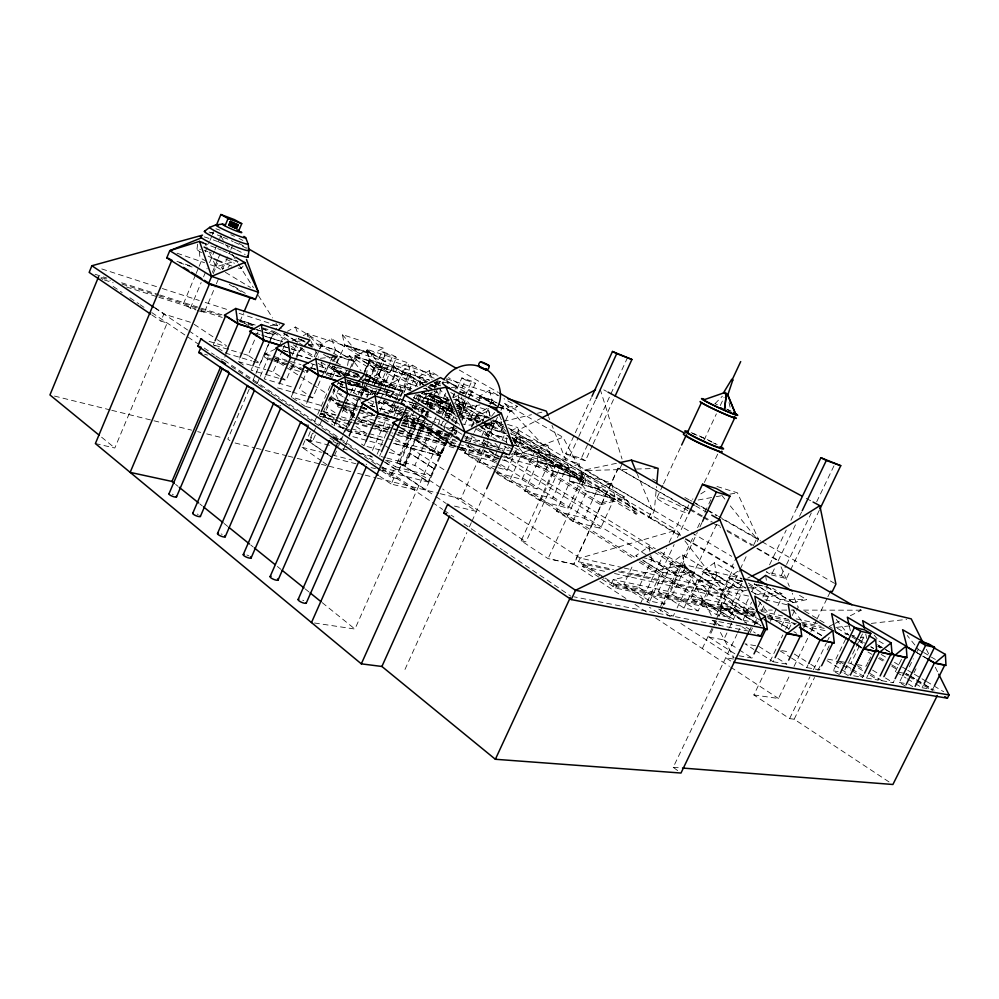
<?xml version="1.0" encoding="UTF-8"?>
<svg xmlns="http://www.w3.org/2000/svg" width="999" height="999" viewBox="0 0 999 999"><rect width="100%" height="100%" fill="white"/><g stroke="black" fill="none" stroke-linecap="round" stroke-linejoin="round"><path stroke-width="0.75" stroke-dasharray="5 3.75" d="M307.367 336.626L307.417 333.579L437.999 375.974M506.555 442.744L506.855 432.979M537.4 461.401L538.199 451.735L579.12 463.761L582.779 479.795L554.645 471.828L537.4 461.401L565.584 469.493L579.12 463.761M500.974 410.277L504.483 403.334L562.375 466.158L650.674 518.406L654.345 510.551L656.505 486.451M196.99 249.088L197.69 243.868M569.53 480.831L570.854 471.266L611.638 482.967L615.521 499.413L587.487 491.695L569.53 480.831L597.627 488.686L615.521 499.413M366.72 396.64L369.205 390.896L364.335 388.586L360.676 395.592M440.509 389.135C437.312 402.722 445.641 417.245 458.204 422.739M513.399 451.71L600.674 504.757L600.948 503.071L624.05 496.978L637.374 512.887L636.238 514.31L511.001 439.098M368.594 361.9L366.508 374.375L386.101 386.463L401.623 391.233L397.939 379.695L368.594 361.9L382.018 379.208L401.623 391.233M363.761 388.549L369.193 391.009M347.527 365.522L349.338 355.744L378.633 373.638L382.48 385.352L366.571 380.457L363.961 378.846L406.905 391.958M363.224 379.92L362.262 384.465L374.101 388.062M422.727 383.291L408.029 374.488L404.133 386.076L410.676 390.06M689.248 508.341L687.462 507.829L689.722 502.047M358.154 376.96L331.556 368.768L332.767 366.009L357.867 373.788M95.38 443.568L114.823 448.014L167.183 323.002L160.901 321.091L163.848 314.036L191.621 322.627M195.542 274.9L183.479 303.671L190.397 308.179L195.941 309.94M196.141 273.464L198.564 267.72M199.163 266.271L202.173 259.091M205.195 251.898L209.415 241.833M210.015 240.397L211.825 236.076M212.437 234.64L213.636 231.768M190.397 308.179L201.161 282.567M203.559 276.873L207.143 268.344M209.54 262.65L214.323 251.261M214.922 249.837L219.106 239.885M219.705 238.461L220.904 235.614M212.312 272.415L217.707 259.59M218.306 258.154L220.105 253.883M217.407 263.311L216.346 265.809A20.929 2.048 23.2 0 1 211.326 263.586M213.212 273.701L216.159 266.733L209.503 252.834M197.327 310.377L204.258 312.575L215.747 285.339M216.346 283.903L218.769 278.159M222.39 269.568L230.245 250.924M230.856 249.488L233.878 242.32M214.498 342.12L213.324 344.892L225.662 353.147L251.76 360.914M225.662 353.147L226.848 350.337M380.731 465.984L223.639 359.852L225.999 354.308M226.586 352.922L228.946 347.377M239.91 321.566L243.556 312.974M243.381 364.997L238.249 361.563L239.448 358.741M253.009 358.604L248.039 355.319L259.603 328.234M252.297 367.295L251.086 370.154L264.198 373.988M249.238 389.123L227.822 439.135L229.932 440.684M252.897 380.557L255.344 374.837M255.956 373.414L268.756 343.531M269.355 342.133L273.526 332.38L263.324 329.121M253.209 361.351L260.464 363.511L269.855 341.583M270.442 340.209L272.789 334.727L264.123 331.98M275.237 349.113L265.447 353.846L264.173 356.83L273.064 359.515M288.224 340.047L275.025 331.768L276.561 328.196M257.218 383.479L259.678 377.734M260.289 376.311L267.67 359.103L263.299 356.268M265.359 376.173L264.186 378.921L291.933 386.95M280.369 343.681L284.59 333.841L289.036 335.264M279.595 376.123L273.139 371.865L282.043 351.111M282.642 349.737L285.614 342.819M292.232 355.294L298.976 338.311M280.232 378.671L286.051 380.382L295.679 358.042M296.278 356.643L298.689 351.061L291.433 348.801M299.4 371.378L291.933 369.131L302.36 344.93M293.032 392.807L291.221 397.003L305.881 401.161M308.379 367.932L299.238 389.061L312.687 397.927L325.649 368.057M309.315 367.982L306.88 373.614L301.835 370.379M314.198 356.693L317.245 349.65M311.089 368.906L314.061 362.038M316.433 356.543L321.191 345.554L335.389 350.1L334.203 352.822M336.026 414.985L305.157 406.343L306.393 403.509M331.68 377.247L325.349 373.239L330.07 362.35M330.657 360.989L333.616 354.183M329.995 377.41L335.439 364.897M336.039 363.511L339.061 356.556L353.284 361.064M342.058 376.223L333.604 370.916L336.576 364.086M337.163 362.724L344.88 344.98L373.014 354.121M321.653 461.051L302.048 447.29L305.607 439.11L332.33 446.066M332.505 377.422L335.502 370.529L357.717 377.36M315.372 435.027L312.188 442.132L307.018 440.084L310.389 431.243M314.66 421.416L317.095 415.809M317.707 414.398L331.131 383.529M320.654 413.012L319.405 415.871L332.754 424.8M312.5 433.204L308.928 441.421L332.155 457.192M368.843 436.613L346.378 430.494L320.854 413.998L321.216 413.149L334.653 416.895M309.678 441.608L313.249 433.404M313.848 432.03L315.634 427.922M334.777 387.787L326.423 406.98L339.161 415.372M319.655 425.212L322.09 419.592M322.702 418.194L336.75 385.939M337.362 384.54L338.574 381.73M343.256 397.028L336.963 392.982L339.335 387.55M339.922 386.188L342.295 380.744M344.667 375.312L347.627 368.506M346.678 376.223L357.08 352.347L385.751 361.75L383.316 348.151L342.42 334.615L344.38 344.667L357.592 352.659L342.42 334.615M348.139 375.312L351.248 368.181M351.86 366.745L356.218 356.768L369.817 361.114L364.872 372.427M338.424 404.308L337.512 406.406L339.46 407.667M337.5 420.916L323.401 411.85L325.199 407.729M328.209 400.849L329.408 398.102L362.162 407.58M335.776 421.466L333.966 425.611L366.408 434.465M342.245 412.063L350.1 394.068M350.711 392.694L353.733 385.776L347.889 384.003M353.559 393.032L357.929 383.054M359.178 383.454L357.967 386.226L370.467 394.106L374.775 384.303M364.635 370.966L369.493 359.865L397.689 368.906M364.335 372.315L372.39 353.921L383.316 348.151M358.404 394.468L364.011 381.68M364.623 380.257L367.12 374.563L386.713 386.65M364.697 407.704L355.844 405.132L358.254 399.625M366.096 381.718L340.572 439.76M336.451 451.111L333.404 458.066L355.981 463.773M338.486 446.278L340.334 442.058M340.959 440.646L344.031 433.616M344.655 432.205L360.065 397.003M361.75 395.454L364.822 388.436L353.359 381.743M381.268 386.8L377.709 394.88L364.036 390.771L374.15 367.669L387.774 371.99L381.855 385.452M368.406 382.58L381.955 351.66L392.957 355.282L396.553 357.405L383.653 386.775M350.674 431.381L348.838 435.564L382.804 444.717M340.996 405.419L353.871 413.561L346.378 430.494L365.821 435.776M353.871 413.561L354.458 413.948L348.326 427.909L338.773 421.74M343.269 450.137L345.13 445.916M345.741 444.505L351.298 431.83M372.59 383.391L385.552 353.796L381.955 351.66M366.995 397.702L368.219 394.905L367.607 394.518L346.054 388.087M374.6 384.078L384.615 361.238L372.39 353.921L344.38 344.667M375.387 382.904L382.13 367.507L410.352 376.486M375.062 424.138L361.601 420.354L362.999 417.157L375.087 414.835M373.164 425.224L361.201 421.878L362.137 419.755L358.291 417.257M374.625 394.505L377.709 387.462M378.334 386.064L381.418 379.021L401.036 391.046M379.483 385.976L392.957 355.282M372.39 405.319L373.589 402.585M377.185 394.405L381.381 384.852L366.695 380.344M378.446 404.021L380.244 399.937M380.831 398.576L386.213 386.338L400.549 390.746L396.778 399.3M388.062 389.148L385.664 394.593L390.684 397.714M388.661 387.774L397.053 368.706L409.727 376.286L398.813 401.024M380.307 450.062L364.048 445.741L365.909 441.508M398.064 405.994L396.178 410.264L383.216 402.11L385.077 397.877M385.689 396.466L388.798 389.41M389.423 387.999L395.005 375.287M379.907 411.288L383.017 404.233M361.114 396.853L364.822 388.436M394.88 389.66L402.809 371.678L415.621 375.774L425.936 381.78M372.44 450.399L387.999 415.084M388.623 413.673L394.23 400.949M396.141 400.724L389.86 414.985L379.757 408.566M403.159 415.397L394.305 409.827L404.707 386.263L411.089 390.147M403.721 393.181L408.116 383.216L416.845 385.951M377.135 454.17L390.846 423.101M393.968 416.046L398.326 406.156M396.865 416.608L398.126 413.761L376.111 407.33M379.595 456.143L380.844 453.296M408.953 390.859L415.621 375.774L412.45 365.184L401.823 371.228L415.696 375.674M415.609 386.7L419.842 377.123L429.595 380.244M423.776 408.703L410.889 404.845L413.374 399.238M413.986 397.839L415.222 395.042M419.568 385.252L420.804 382.455L423.651 383.354M412.187 407.567L415.259 400.649M415.871 399.263L417.707 395.104M449.2 434.64L422.864 427.048L409.403 418.581L411.813 413.124M414.235 407.667L417.257 400.849M417.857 399.488L421.478 391.296M414.348 411.076L412.525 415.184L431.518 427.048L433.366 422.889M414.96 409.702L422.839 391.895L443.057 403.958L437.437 392.095L434.765 390.484M431.518 427.048L413.274 421.765L415.759 416.158M418.256 410.539L419.493 407.729M421.99 402.122L423.851 397.902L441.995 403.484L437.687 413.186M389.185 452.41L399.525 455.169L413.561 423.501L403.284 420.529M426.973 393.344L422.764 402.834L440.621 413.761L447.952 397.315M429.37 387.912L430.581 385.202M397.202 478.658L390.671 477.023L394.355 468.718L423.151 476.086L441.333 488.136M430.794 475.861L414.86 465.372L429.095 433.379L445.229 443.556L430.794 475.861L395.492 466.783L410.164 433.691L400.249 427.347M425.337 417.557L403.896 465.846L399.762 464.46L398.676 463.524L423.251 408.116M425.624 404.545L431.168 392.058M398.676 463.524L399.637 463.573L421.029 415.334M421.665 413.911L424.812 406.818M382.03 466.858L416.795 490.347L391.196 484.053L393.956 477.847L382.38 470.005M432.317 391.92L426.91 404.096L444.78 415.01L457.105 418.718M434.715 386.513L436.513 382.455L440.596 383.766M450.936 432.904L425.412 490.034L398.214 471.778L401.623 464.098L386.039 460.039M426.823 407.43L430.269 399.662L413.986 394.655M455.332 414.273L430.544 399.238L431.693 396.64L433.903 395.442L453.883 409.365M425.199 415.634L428.296 408.653M428.921 407.255L435.751 391.883L436.925 392.42L433.953 391.483M403.896 465.846L403.321 465.209L424.725 416.983M425.362 415.559L428.509 408.466M429.258 407.217L437.849 387.849M425.974 416.133L429.12 409.028M434.066 468.981L428.234 482.042L404.308 466.146L410.027 453.284L434.74 469.155L410.027 453.284M427.135 415.397L429.558 409.952M430.157 408.591L435.601 396.341L450.624 405.394M410.689 453.459L404.982 466.321L404.308 466.146M394.38 433.529L416.77 439.772L416.396 440.634L440.559 456.131L416.421 440.571L397.003 435.164M422.864 427.048L430.194 410.539M430.806 409.165L435.089 399.525L451.098 404.47M403.971 419.468L423.326 425.075L416.421 440.571L440.584 456.068L449.375 436.426M445.791 393.094L439.235 407.842L455.831 417.932M433.978 421.503L437.062 414.573M437.824 425.262L441.521 416.608M442.207 415.397L449.113 399.9M444.78 415.01L450.262 402.709M452.697 397.24L454.533 393.131M454.046 412.899L447.627 409.865L450.724 402.922M453.196 397.365L454.433 394.58M456.918 389.036L461.863 377.922L471.778 381.181L475.387 383.266L469.83 395.704M459.353 446.953L450.574 444.48L436.588 435.676L440.297 427.347M440.921 425.961L448.963 407.917M443.918 427.535L445.766 423.414M448.214 417.907L452.51 408.279M451.198 412.025L454.295 405.07M454.92 403.671L465.484 380.007L461.863 377.922M314.485 623.001L354.92 629.045L442.507 432.704M443.131 431.306L448.751 418.706L459.378 425.224M459.565 424.35L449.1 417.957L452.759 409.74L413.511 397.764M451.735 431.143L454.682 424.525L451.56 431.506M451.885 420.841L455.057 413.723M457.604 408.042L459.503 403.771L477.522 414.535M437.712 455.344L438.886 452.722M458.229 411.526L471.778 381.181M423.326 425.075L447.614 440.397L446.99 440.222L441.108 453.334L440.484 452.947L446.366 439.835L423.226 425.237L403.871 419.642M459.528 413.286L466.795 397.015M455.269 423.214L457.03 419.255M451.935 432.217L455.107 425.112M455.744 423.688L457.018 420.841M459.552 415.159L462.737 408.054L454.07 402.859M461.176 415.06L469.205 397.09M450.574 444.48L454.333 436.076M454.957 434.677L458.079 427.672M461.838 419.268L463.099 416.471L480.556 421.753M457.117 431.381L455.894 434.115L438.524 423.351L432.654 421.628M461.988 420.479L466.258 410.939L458.966 408.691M464.66 424.637L472.227 407.729L490.771 418.606M478.796 422.14L471.141 417.532L478.034 402.147M478.658 400.749L480.531 396.553L492.095 400.249L490.234 404.408M462.999 434.952L466.72 437.25L467.932 434.54M471.565 426.423L477.035 414.248L488.336 417.719M465.621 440.884L468.056 435.439M471.715 427.26L476.61 416.371L483.029 420.217M496.915 467.407L479.358 462.574L464.822 453.446L469.268 443.544M469.892 442.132L473.701 433.653M474.338 432.242L477.51 425.174L505.781 433.666M482.754 421.054L489.61 405.794M466.72 437.25L479.508 440.946L481.306 436.925M481.918 435.589L487.337 423.514M483.903 425.212L488.998 428.284L492.182 421.216M460.814 447.365L478.384 452.31L481.468 445.442M482.092 444.068L485.177 437.2M485.801 435.826L490.734 424.837L488.174 423.301M482.842 446.416L486.925 438.012M481.58 422.602L493.306 426.148L494.468 423.588L501.873 421.815M440.172 493.681L460.839 498.788L482.979 449.625M483.603 448.214L486.763 441.196M487.4 439.785L493.094 427.147L484.515 424.55M479.358 462.574L488.523 442.207M490.971 436.788L492.195 434.066L506.743 438.386M503.146 426.161L500.624 431.78L488.998 428.284M505.681 420.554L510.102 410.739L499.987 407.53M464.822 453.446L492.632 461.176L501.386 441.783M502.01 440.397L505.144 433.466M503.471 451.348L507.18 443.131M404.982 669.43L466.845 532.554M469.393 526.91L471.303 522.677M471.94 521.266L485.989 490.197M627.135 469.343L586.85 470.591L583.379 478.159L515.134 437.362L518.419 430.094L540.459 418.581M555.344 465.959L584.927 483.129L586.188 480.407L562.986 437.262L508.054 458.266L506.743 461.151L502.26 459.89M514.785 443.394L517.232 437.987L680.369 535.452M498.376 467.807L507.155 470.229L519.83 442.27L511.813 437.475M496.703 473.489L509.29 481.406L522.465 452.372L550.686 460.564M497.102 472.689L521.965 479.445L534.79 451.236L550.049 460.377L537.062 488.836L509.29 481.406M524.712 491.108L552.459 498.426L565.609 469.705L581.48 479.22L568.156 508.191L540.447 500.998L524.712 491.108L538.061 461.8L566.246 469.88M687.462 507.829L618.056 468.169L573.651 564.223L548.076 558.603L521.166 540.771L556.58 463.274L560.476 465.609L559.24 468.306L511.301 454.57M540.447 500.998L553.97 471.428L582.117 479.395M592.507 445.279L585.414 460.739L569.83 456.106L565.721 453.683L574.687 434.09M575.337 432.692L591.346 397.677M521.166 540.771L525.986 541.87L560.077 467.32L512.799 438.961M584.927 483.129L561.138 468.843L562.375 466.158M569.83 456.106L578.184 437.862M578.821 436.451L595.529 399.962M556.505 511.101L584.178 518.169L597.677 488.923L614.198 498.826L600.524 528.346L572.902 521.416L556.505 511.101L570.204 481.243L598.301 489.098M565.721 453.683L581.306 458.341L588.399 442.907M589.035 441.508L627.659 357.33M593.156 443.868L613.823 398.863M579.02 480.182L580.282 477.46L584.29 479.87L548.076 558.603M572.902 521.416L586.788 491.271L614.835 499.001M552.884 559.665L573.851 564.36L618.269 468.294M619.88 468.718L622.365 463.336M600.049 575.811L578.446 561.725L580.132 558.079L676.585 530.119L683.216 538.711M598.988 577.21L582.567 566.483L583.703 564.048L612.574 570.454M720.254 405.569L724.113 397.365M358.142 383.666L357.492 385.065L347.128 381.93M612.874 586.276L614.023 583.803M657.03 497.752L662.861 485.264M663.511 483.878L680.993 446.416M615.684 588.111L616.833 585.639L754.282 614.635L753.221 616.858L615.684 588.111L600.249 578.034M648.601 517.844L652.272 509.977L637.399 474.375M651.023 559.49L677.859 576.173L664.697 604.095L649.812 601.061L623.925 584.29L632.392 566.183M704.058 440.147L716.383 413.861M623.925 584.29L638.873 587.474L651.785 559.939L645.816 558.541M640.184 604.17L666.558 548.026M669.193 542.42L685.676 507.33M647.115 602.06L674.15 544.567M677.447 537.549L687.999 515.109M704.37 482.43L719.367 450.524M649.812 601.061L663.099 572.802L642.582 559.977M658.291 591.62L671.053 564.497L685.127 567.832L672.477 594.642L658.291 591.62L684.015 608.054L698.126 610.938L711.038 583.766L684.377 567.382M660.551 606.293L694.293 534.74M697.602 527.722L700.237 522.102M704.869 512.287L708.179 505.269M708.84 503.871L710.826 499.662M662.387 606.543L659.09 613.523L649.425 607.23M663.049 605.144L697.302 532.529M699.937 526.948L702.559 521.366M674.475 613.498L673.151 616.283L662.3 609.253M677.11 607.904L717.419 522.702M684.015 608.054L697.04 580.556L669.742 563.923L682.529 554.895L724.475 580.407L711.613 583.891L696.44 580.419L724.475 580.407M690.908 598.576L703.433 572.152L716.807 575.324L704.395 601.448L690.908 598.576L716.47 614.685L729.882 617.432L742.532 590.958L716.058 574.887M685.264 539.073L731.817 566.908L735.726 558.703M685.714 538.648L733.853 567.407L721.415 593.543L621.028 571.203M614.51 573.501L720.953 596.89L721.99 594.717L754.282 614.635M717.594 604.258L729.907 578.421L742.732 581.455L730.519 607.017L717.594 604.258L742.994 620.117L755.831 622.739L757.804 618.656M716.47 614.685L729.233 587.912L702.672 571.715M702.309 648.563L715.596 620.691M716.271 619.293L739.522 570.516M740.184 569.13L747.502 553.796M734.914 653.846L709.04 637.137L718.256 617.819M718.905 616.445L722.864 608.166L746.39 622.864M753.82 544.705L756.693 538.698L729.482 504.882M757.292 541.583L758.441 539.173L737.412 492.794L716.87 486.463M709.04 637.137L723.651 639.835L728.858 628.933M729.52 627.572L737.337 611.213M759.577 619.855L743.169 609.715L749.225 597.065M751.922 591.445L755.281 584.415L767.582 587.325L762.237 598.451M742.994 620.117L751.585 602.197M769.567 564.847L786.238 530.069M790.908 520.329L796.24 509.19M677.659 770.591L673.226 767.319L736.937 634.39M737.599 633.004L740.921 626.061L749.1 631.193L573.963 596.815M819.28 510.289L786.413 578.583L781.23 575.549L766.233 571.803L771.44 574.875L775.461 566.508M778.134 560.926L796.203 523.251M799.55 516.283L801.56 512.1M758.241 606.793L761.575 599.837M748.925 631.73L751.61 626.123M750.324 632.529L753.696 625.499M754.37 624.1L757.754 617.07M761.725 610.476L765.659 602.297M766.308 600.936L768.281 596.84M781.23 575.549L785.901 565.809M786.575 564.423L811.3 512.986M816.645 501.873L835.351 462.949M738.948 655.781L751.997 658.054L753.333 655.282M770.354 621.266L780.743 599.687L754.545 583.99M781.355 626.498L785.214 618.493M889.01 781.917L794.18 719.218L789.597 718.631L753.845 694.942L765.983 669.854M770.017 661.488L782.816 635.002M785.514 629.42L789.56 621.053M792.244 615.484L794.942 609.902M796.752 610.302L798.226 607.255L792.294 593.306M755.169 650.312L773.114 661.738L774.425 659.015M788.686 629.57L791.995 622.739L794.555 624.3M803.583 628.159L804.894 625.461L821.99 635.814M773.114 661.738L786.787 664.123L788.086 661.438M753.845 694.942L778.471 698.488L789.972 674.8M794.03 666.445L810.264 633.016M810.938 631.618L816.345 620.479M817.02 619.08L827.172 598.189M827.846 596.803L830.544 591.233M791.483 658.029L806.705 667.594L808.054 664.822M789.597 718.631L810.014 676.735M813.411 669.742L826.348 643.219M827.022 641.82L829.744 636.226M827.172 649.974L829.195 645.829M794.18 719.218L814.535 677.484M817.931 670.529L820.641 664.972M806.705 667.594L819.605 669.842L820.941 667.107M835.851 659.128L846.54 637.262M839.497 674.712L833.253 670.829L835.988 665.259M862.462 633.94L843.493 672.627L849.699 676.473M847.939 662.861L850.873 663.398L863.423 637.812L866.033 639.36M868.081 662.237L866.121 666.221L857.567 664.647M868.73 660.913L870.691 656.93M853.621 675.774L862.574 677.334L863.935 674.562M852.172 669.23L866.495 678.021L867.856 675.262M866.495 678.021L878.096 680.044L879.432 677.31M870.254 673.601L881.905 680.706L883.241 677.996M901.448 659.377L895.379 671.653L904.445 673.326M881.905 680.706L893.181 682.679L894.505 679.982M905.431 686.126L899.362 682.442L902.035 677.022M909.29 666.857L913.311 658.766M916.645 652.01L918.418 649.412L907.267 635.514M913.935 672.926L916.008 668.756M915.421 683.703L922.102 687.724L923.476 684.964M922.102 687.724L932.554 689.547L933.915 686.812M487.637 436.625L497.465 417.207M319.48 349.026L323.064 343.968L295.442 327.01L287.5 331.243M453.346 434.041L446.166 444.056L428.683 433.029L401.248 425.212M454.245 432.792L456.043 430.282L442.594 426.361M402.672 420.579L414.223 423.913L421.553 414.31M422.477 413.111L424.313 410.714L413.873 407.592M241.496 268.157L243.107 266.096M359.415 355.644L339.185 356.818L354.595 361.688L359.415 355.644L331.656 338.823L320.155 345.092L339.785 357.005M375 402.073L383.641 404.62L385.502 402.322M491.508 416.321L494.817 412.3M227.997 267.52L229.82 265.334A24.213 2.298 23.2 0 0 233.479 266.608M348.589 384.415L354.333 386.151L357.18 382.829M389.061 372.602L394.168 366.82L366.333 350.137L355.207 356.306L374.313 367.932L389.061 372.602L369.93 361.026L355.207 356.306M311.089 363.586L326.223 368.419L330.07 364.173M282.929 346.316L299.238 351.411L302.447 348.039M714.934 403.746L722.377 396.178M255.607 329.445L273.314 335.065L276.561 331.818M430.082 385.589L434.89 387.113L440.359 381.668L436.376 379.308M455.007 389.223L457.242 387.088L445.279 380.057M468.032 397.614L473.751 392.395L448.476 377.622M499.275 407.505L511.313 411.313L517.332 406.393L504.033 398.726M674.263 572.302L684.215 564.635L741.733 578.371M754.27 624.662L759.178 620.953M745.791 588.224L728.658 577.872L738.199 570.916M748.288 583.104L756.093 587.799L743.081 591.083L728.671 587.787L702.16 571.59L714.46 562.749L741.782 579.183M652.871 549.05L648.913 546.615L635.601 555.844L640.671 557.042M306.718 439.66L312.325 442.033M684.902 497.514L690.284 500.599L692.919 498.926M700.799 493.918L707.367 489.735M458.628 396.353L458.966 403.608L476.985 414.373L487.774 407.892L490.397 417.27M496.228 405.856L479.595 396.128L489.41 390.297L498.713 395.666M456.531 408.091L467.295 411.401L464.123 400.462L453.059 407.03L435.052 396.178L434.702 383.004L440.047 386.176M438.111 380.544L435.552 382.03L440.671 385.065M427.56 381.718L418.868 376.685L429.32 370.679L438.623 376.148M386.101 386.463L397.939 379.695M366.571 380.457L378.633 373.638M368.968 359.54L397.165 368.594L408.304 362.899L410.889 376.81L382.667 367.832L368.968 359.54L367.332 349.513L408.304 362.899M829.732 626.098L833.853 624.025M835.226 623.339L839.347 621.266M850.324 615.734L861.3 610.202L857.267 607.867M742.182 580.844L722.964 590.284L684.165 539.935M747.677 578.146L750.424 576.798M292.033 341.009L297.627 338.311M303.221 335.602L307.417 333.579L321.678 349.3M404.17 417.132L406.743 415.884L426.161 421.553M453.134 397.852L459.715 394.68M490.122 416.446L488.898 410.489L476.66 416.208L483.666 420.417M510.789 430.756L517.819 427.572L521.078 442.819L513.636 440.621M514.822 447.752L523.114 452.759L551.323 460.951L547.864 445.317L534.79 451.048L513.986 444.93M418.531 394.842L423.776 398.027L437.437 392.095M597.627 488.686L611.638 482.967M210.352 264.723L216.159 266.733L237.013 260.614M643.281 560.651L662.474 572.664L678.471 576.311L691.146 572.602L658.141 552.297M210.002 233.067L212.987 232.243M600.674 504.757L623.763 498.651L624.924 497.215L508.316 427.909M503.359 421.453L531.505 414.697M537.437 413.274L541.883 412.2M781.93 593.831L755.007 593.806L768.805 596.965L781.93 593.831L772.589 588.261M793.456 602.597L767.394 587.037L754.07 583.878L780.231 599.575L793.456 602.597L806.668 599.612L797.389 594.13M616.395 463.324L584.765 469.992L581.281 477.572L583.379 478.159M711.85 595.654L684.215 564.635L613.224 579.545L611.488 583.266L755.132 613.711M484.565 423.788L496.715 421.266L502.959 424.725M481.318 426.011L496.503 422.852L497.589 421.541L506.056 431.481M382.629 413.374L403.783 409.303M412.849 407.555L418.893 406.393M426.436 404.932L452.122 399.987M453.633 399.7L456.655 399.113L491.183 419.68M698.114 500.012L714.735 496.953M716.246 496.678L720.779 495.841M729.844 494.18L737.412 492.794M458.816 408.666L480.019 404.895M489.11 403.284L493.656 402.472L494.917 405.294M835.951 627.434L849.774 625.861M871.29 623.413L906.63 619.38M428.683 433.029L442.357 431.655M451.473 430.744L456.043 430.282M380.194 408.304L397.49 413.361L401.96 412.924M403.446 412.774L410.901 412.038M418.356 411.301L424.313 410.714M367.607 394.518L392.37 392.108M310.614 367.832L338.961 376.461L343.519 376.024M345.03 375.874L358.703 374.563M295.317 341.521L304.096 340.696M320.417 358.279L332.342 357.142M270.392 325.487L279.558 324.65M473.938 424.775L468.344 425.162L462.687 424.051M308.354 344.842L323.064 343.968M374.313 367.932L394.168 366.82M397.165 368.594L420.991 382.717L425.462 382.467M437.387 381.83L440.359 381.668M451.336 387.4L457.242 387.088M462.05 393.019L473.751 392.395M498.788 407.355L517.332 406.393M636.438 469.043L656.58 468.419M662.474 572.664L691.146 572.602M728.671 587.787L745.429 587.787M746.952 587.787L756.093 587.799M780.231 599.575L806.668 599.612M759.852 610.077L772.339 610.089M781.705 610.102L789.51 610.114M791.071 610.114L794.193 610.114M803.558 610.127L861.3 610.202M673.226 767.319L680.968 767.919M733.428 659.065L725.736 657.754L732.192 661.962M833.253 670.829L842.032 672.377M899.362 682.442L906.917 683.778M755.644 645.766L744.917 643.781L753.895 649.487M781.68 650.586L788.91 651.922M827.647 659.103L835.189 660.501M840.609 661.5L846.478 662.587M740.921 626.061L712.112 620.317L720.341 625.549M756.006 616.121L617.12 586.937L601.323 576.635M768.156 618.668L795.429 624.4M803.009 625.998L827.247 631.081M372.202 456.531L369.942 456.056L373.688 458.179M767.269 616.283L791.545 621.428M802.16 623.676L826.435 628.821M737.936 611.338L719.68 588.286L722.252 608.041L737.936 611.338L760.976 625.661M767.532 617.582L772.639 618.668L788.548 628.421M796.29 623.651L791.495 622.639L794.13 624.238M802.022 624.862L805.469 625.586L825.149 637.512M844.892 633.903L847.876 634.527M854.707 635.976L851.81 635.364L864.659 643.031M860.514 637.2L863.898 637.911L861.95 635.476M878.995 641.096L885.676 645.042M743.169 609.715L755.569 612.35M766.708 614.735L789.422 619.567M801.523 622.152L821.203 626.348M753.658 609.74L613.224 579.545L649.625 603.171M761.238 611.376L782.467 615.933M796.116 618.868L817.332 623.438M582.567 566.483L606.905 571.828M618.656 571.803L721.99 594.717M578.446 561.725L613.423 569.505M622.677 567.669L580.132 558.079L449.325 473.189M624.2 568.019L749.949 596.366M764.934 599.75L787.424 604.82M642.145 557.392L651.685 559.652L678.471 576.311M669.742 563.923L685.002 567.532L711.613 583.891M702.16 571.59L716.658 575.024L743.081 591.083M728.658 577.872L742.557 581.156M454.508 506.093L476.411 511.388L442.632 488.998M731.817 566.908L733.853 567.407M54.47 396.066L110.252 409.927M111.751 410.302L152.46 420.404M153.958 420.779L191.646 430.144M197.677 431.643L200.687 432.392M206.718 433.891L221.79 437.637M771.44 574.875L786.413 578.583M235.065 442.982L254.757 447.852M256.281 448.226L263.848 450.099M265.372 450.474L286.576 455.719M288.087 456.093L295.667 457.967M297.178 458.341L319.905 463.961M321.428 464.335L325.974 465.459M328.996 466.208L351.598 471.79M357.617 473.276L363.648 474.762M365.147 475.137L375.699 477.747M377.197 478.121L438.698 493.319M371.029 467.582L375.549 468.718M381.568 470.242L428.234 482.042M302.048 447.29L321.578 452.272M323.089 452.647L330.594 454.557M332.105 454.945L351.636 459.915M381.68 467.569L398.214 471.778M342.719 448.763L347.177 449.925M359.053 453.022L370.929 456.106M381.056 456.531L385.464 457.679M386.938 458.066L414.86 465.372M367.32 436.176L383.766 440.646L370.342 437.013M654.345 510.551L584.765 469.992L586.85 470.591M756.693 538.698L758.441 539.173L718.618 516.346M351.298 428.721L367.62 433.191M369.106 433.603L385.439 438.074M386.925 438.486L441.108 453.334M320.879 416.283L334.128 419.942M335.602 420.354L350.324 424.425M336.151 417.307L352.572 421.89M354.071 422.302L368.993 426.461M374.975 428.121L392.882 433.116M320.854 413.998L334.29 417.732M340.259 419.393L352.21 422.714M353.708 423.126L386.551 432.267M374.662 425.649L388.112 429.408M398.576 432.342L458.379 449.1M459.877 449.513L497.252 459.977M323.401 411.85L335.352 415.197M341.321 416.858L356.256 421.041M357.742 421.453L389.098 430.232M398.052 432.729L417.47 438.161L440.484 452.947M362.137 419.755L392.02 428.171M393.519 428.596L398.002 429.857M399.5 430.269L459.278 447.102M460.764 447.527L501.123 458.891M409.365 433.466L445.479 443.618M376.561 424.55L397.515 430.444M399.001 430.869L458.866 447.689M460.364 448.114L500.761 459.465M354.458 413.948L343.469 407.242M391.408 425.212L362.999 417.157L374.775 424.8M400.387 427.747L457.205 443.856M458.703 444.28L499.088 455.719M500.574 456.143L586.188 480.407M307.355 401.573L322.015 405.731M340.509 407.255L356.93 411.95M358.429 412.375L391.283 421.753M401.735 424.737L455.507 440.097M401.361 425.474L429.345 433.454M436.588 435.676L457.08 441.521M357.854 409.19L333.941 402.322L341.583 407.292M359.353 409.627L374.3 413.923M402.697 422.09L449.038 435.402M465.472 440.134L475.936 443.144M478.933 443.993L502.909 450.886M511.9 453.471L560.077 467.32M341.408 405.169L357.829 409.89M359.328 410.314L374.263 414.597M383.216 417.17L389.185 418.881M402.622 422.739L448.913 436.026M340.372 405.582L337.824 404.857L339.198 401.71L333.354 389.198M344.867 406.868L356.868 410.314M362.862 412.025L374.862 415.472M376.361 415.896L391.358 420.192M401.86 423.201L451.348 437.387M561.138 468.843L567.732 470.741L568.955 468.056L551.985 425.362M277.56 387.874L290.734 391.645M292.195 392.058L306.83 396.253M308.304 396.678L312.687 397.927M329.545 397.927L344.43 402.235M345.916 402.672L362.287 407.405M363.773 407.842L366.758 408.703M363.661 408.004L366.633 408.866M343.681 403.009L339.198 401.71L328.846 394.992M345.167 403.434L369.081 410.339M403.446 420.267L442.295 431.481M464.697 437.949L568.955 468.056L510.427 433.116M409.403 418.581L431.343 424.962M690.284 500.599L692.07 501.123M456.443 428.608L449.35 426.523L461.75 434.19M265.659 374.413L278.771 378.246M370.105 405.369L374.438 406.63M370.242 405.619L374.637 406.905M238.249 361.563L265.859 369.717M267.32 370.142L273.139 371.865M370.679 400.799L373.564 401.648M336.963 392.982L344.33 395.142M360.851 400L356.543 398.738L360.327 401.148M368.044 402.11L374.7 405.369M394.305 409.827L402.722 412.3M403.496 412.412L418.106 416.708M204.608 354.258L207.542 355.12M220.717 358.991L223.639 359.852M514.448 445.267L535.427 451.423M512.549 440.109L520.454 442.457M383.216 402.11L403.658 408.179M481.181 427.397L492.819 434.44L507.692 438.848M378.821 402.085L403.971 409.528M405.444 409.965L409.89 411.276M426.461 416.183L443.906 421.341M340.297 386.376L344.618 387.662M413.049 408.054L427.922 412.5M340.409 386.613L368.219 394.905M214.773 345.329L242.257 353.584M243.706 354.021L248.039 355.319M511.251 434.303L547.864 445.317M338.786 383.191L343.069 384.49L339.273 382.068M436.426 412.5L439.223 413.349M515.134 437.362L517.232 437.987M411.775 406.793L426.648 411.238M449.1 417.957L445.991 417.02L447.827 418.144M274.538 359.965L302.685 368.481M458.104 415.497L480.107 422.165M209.078 341.371L226.111 346.516M267.67 359.103L272.14 360.464M273.639 360.914L288.574 365.422M290.072 365.871L303.521 369.93M305.007 370.379L308.004 371.278M340.871 381.206L415.209 403.646M430.045 408.116L458.216 416.62M460.189 417.22L478.783 422.827M340.746 381.468L343.706 382.367M345.179 382.804L391.121 396.665M392.607 397.115L416.408 404.295M340.584 381.805L346.428 383.566M399.637 463.573L403.321 465.209M310.364 367.944L339.548 376.823L338.961 376.461M447.627 409.865L454.757 412.038M275.824 358.191L287.737 361.813M319.643 371.503L325.349 373.239M347.64 380.007L359.927 383.741L377.709 394.88M375.574 388.511L388.886 392.557M395.916 394.68L402.197 396.603M421.428 402.447L453.971 412.337M471.141 417.532L481.306 420.616M370.729 387.612L380.419 390.559M486.376 423.514L491.371 425.037M459.24 414.135L463.686 416.82L483.041 422.689M484.527 423.139L491.97 425.387L490.434 417.944M447.814 397.664L448.376 407.567L453.321 409.253M454.782 409.702L477.235 416.558M413.748 397.902L452.984 409.877L449.2 400.05M265.447 353.846L300.986 364.672M311.338 367.819L318.743 370.08M320.229 370.529L340.959 376.848M395.691 393.519L401.61 395.317M417.882 400.274L454.857 411.526M457.817 412.425L482.742 420.017M490.072 422.252L494.468 423.588L505.107 429.945M415.771 394.68L430.544 399.238M363.636 379.183L405.094 391.92M423.776 398.027L443.057 403.958M476.985 414.373L488.836 418.019M333.604 370.916L358.341 378.496M476.898 424.812L476.748 414.972L487.012 418.119M492.882 419.917L501.685 422.627M507.554 424.425L517.819 427.572M283.241 350.374L287.7 351.76M289.186 352.222L311.463 359.128M282.967 350.474L287.325 351.823M288.786 352.272L310.577 359.028M365.247 376.074L411.014 390.247M421.353 393.444L431.693 396.64L453.896 410.065M456.918 406.256L463.361 408.254M422.714 392.045L435.664 399.875L450.549 404.47M456.493 406.306L463.936 408.591L461.613 396.953M428.359 393.269L449.75 400.099L428.758 393.556M365.971 374.325L411.75 388.561M426.511 393.144L433.903 395.442M435.052 396.178L449.275 400.599L434.702 383.004M458.966 403.608L472.752 407.892L465.072 398.638M424.113 388.236L427.023 389.148M434.19 378.196L393.156 364.96L394.468 374.962L408.678 383.554L417.594 386.351M423.551 388.211L426.523 389.148M284.191 346.541L289.985 348.351M455.144 399.95L488.898 410.489M255.482 333.154L259.915 334.553M261.401 335.027L282.105 341.546M265.359 336.438L282.717 341.908M256.905 329.695L262.687 331.531M429.345 385.152L433.628 386.513M420.991 382.717L402.36 371.403M394.468 374.962L423.251 384.215L422.702 383.891M101.561 277.547L110.34 280.344M122.04 284.078L157.143 295.267M158.604 295.741L197.303 308.079M198.776 308.541L222.302 316.046M239.96 321.666L253.122 325.861M460.189 391.808L493.656 402.472M104.321 279.932L113.162 282.754M126.423 286.963L157.38 296.803M158.853 297.277L195.692 308.991M201.586 310.864L222.228 317.432M420.379 385.264L419.967 381.006L425.836 382.867M431.705 384.727L439.036 387.063M320.155 345.092L335.527 350.012L354.595 361.688M418.868 376.685L429.145 379.982M436.063 382.192L440.147 383.504M479.595 396.128L492.132 400.137L497.24 403.121M236.139 318.943L255.282 325.062M240.06 320.367L254.458 324.962M95.055 274.275L106.856 278.047M121.616 282.767L158.491 294.543M159.965 295.017L199.8 307.742M201.274 308.204L221.928 314.81M239.623 320.467L254.37 325.174M263.224 327.997L275.025 331.768M446.903 378.858L498.838 395.716M101.773 268.943L160.864 288.062M162.35 288.536L199.276 300.487M205.195 302.397L228.821 310.052M239.173 313.386L277.572 325.811L281.443 328.221M385.552 353.796L396.553 357.405M465.484 380.007L475.387 383.266M399.862 400.387L395.504 398.251L399.7 399.65M179.071 262.587L193.444 267.482M176.935 261.313L192.907 266.77M177.01 253.184L204.558 262.712M205.045 243.369L207.804 244.355M223.788 268.793L221.416 267.894L224.325 263.237L229.82 265.334M603.796 389.872L606.555 391.346M806.243 498.389L811.688 501.298M693.393 501.885L706.668 509.49M708.004 510.252L717.294 515.584M652.597 478.983L657.979 482.067M695.604 503.646L706.218 509.74M707.554 510.501L716.845 515.834M722.165 518.881L760.714 541.008M762.062 541.77L834.577 583.366M239.086 243.431L247.19 248.089M459.24 370.005L498.401 392.52M695.591 505.894L707.754 512.887M690.596 509.115L702.672 516.108M704.008 516.883L712.062 521.54M717.432 524.65L720.117 526.198M726.822 530.082L753.658 545.604M757.267 548.239L778.696 560.639M618.056 468.169L688.361 508.878M689.697 509.665L701.785 516.658M703.134 517.432L711.188 522.102M712.537 522.877L720.591 527.547M727.309 531.443L751.485 545.442M756.842 548.538L778.283 560.963M504.483 403.334L562.986 437.262M498.526 403.871L511.313 411.313M491.645 399.987L510.839 411.163M917.981 649.313L923.351 652.447M923.675 652.472L930.231 656.293M931.393 657.13L935.426 659.477M480.082 396.291L498.551 407.08M916.495 652.359L921.99 655.594M922.914 656.118L926.772 658.366M916.308 652.422L921.59 655.506M922.914 656.281L926.872 658.603M581.306 458.341L585.414 460.739M231.93 255.02L234.478 256.518M445.679 380.594L480.556 401.086M459.69 391.346L463.698 393.706M412.45 365.184L435.04 378.521M518.419 430.094L690.371 531.868M691.695 532.654L731.718 556.343M877.447 644.68L889.435 651.773M435.015 382.555L440.122 385.589M878.296 645.354L884.702 649.15M885.988 649.912L889.834 652.197M432.38 381.143L440.409 385.901M450.749 392.532L464.123 400.462M878.009 646.291L880.581 647.814M877.809 646.353L880.419 647.901M503.409 425.249L496.715 421.266L496.503 422.852L508.728 437.187M510.114 429.233L624.05 496.978L623.763 498.651L636.238 514.31M431.655 384.315L438.586 388.286M492.519 420.479L504.545 427.634M511.238 431.63L676.585 530.119M871.103 646.877L873.688 648.413M431.044 384.827L434.89 387.113M852.609 636.026L857.766 639.098M859.053 639.872L864.21 642.944M870.666 646.79L873.238 648.326M415.172 375.512L428.996 383.753M430.344 384.553L434.353 386.95M837.287 628.234L850.586 636.176M851.822 636.887L862.562 643.319M881.193 654.445L886.513 657.617M894.492 662.387L901.148 666.358M902.484 667.145L906.468 669.53M907.804 670.329L913.123 673.501M914.46 674.3L925.099 680.656M926.435 681.443L943.73 691.77M766.845 586.9L792.944 602.484M650.674 518.406L679.944 535.901M804.794 611.176L824.487 622.964M829.02 626.361L832.242 628.284M428.072 386.488L433.429 389.685M455.944 403.796L463.936 408.591M488.798 423.489L491.97 425.387M493.306 426.148L506.605 434.115M511.913 437.3L582.779 479.795M850.399 640.072L853.059 641.67M854.382 642.469L861.026 646.453M879.632 657.592L884.952 660.776M891.595 664.76L898.238 668.743M906.218 673.526L908.878 675.112M910.201 675.911L915.521 679.095M916.857 679.894L934.127 690.247M422.614 384.016L426.561 386.376M427.872 387.162L433.116 390.309M905.956 673.601L908.615 675.199M909.939 675.998L915.259 679.183M916.595 679.982L932.554 689.547M512.075 437.799L637.374 512.887M850.161 640.559L864.435 649.113M850.998 641.246L854.894 643.568M856.193 644.355L861.375 647.464M455.706 404.458L467.295 411.401M484.028 421.828L507.542 435.814M850.786 641.695L861.363 648.051M867.981 652.01L871.952 654.395M878.558 658.353L883.84 661.525M891.782 666.283L897.065 669.455M905.007 674.213L907.641 675.799M908.965 676.598L915.584 680.556M916.907 681.355L932.766 690.871M896.715 672.452L906.068 678.071M907.404 678.883L914.085 682.904M741.982 581.018L742.732 581.455M749.113 585.102L768.805 596.965M908.428 684.04L914.472 687.687M459.003 413.149L461.376 414.585M216.159 266.733L224.088 271.528M225.399 272.327L250.512 287.5M459.528 413.836L475.224 423.326M480.457 426.486L506.63 442.295M448.376 407.567L452.809 410.252M729.208 577.996L745.291 587.724M751.698 591.608L755.544 593.93L751.548 591.533M369.368 360.839L388.499 372.427M477.909 428.409L496.428 439.647M508.341 446.878L513.623 450.087M514.947 450.886L600.948 503.071M430.269 399.662L454.657 414.46M446.366 439.835L446.99 440.222M476.386 429.208L489.597 437.25M504.145 446.091L512.075 450.911M872.564 670.142L879.008 674.063M885.439 677.971L893.181 682.679M355.769 356.493L374.887 368.119M418.743 394.805L424.35 398.201M857.304 665.696L863.785 669.642M850.873 663.398L862.537 670.529M870.316 675.287L878.096 680.044M233.579 286.164L248.052 295.005M487.062 441.171L502.759 450.774M229.233 284.328L242.37 292.37M483.291 439.86L499.238 449.625M334.94 349.825L354.008 361.513M793.855 631.668L796.503 633.291M772.077 618.543L788.848 628.821M839.148 661.226L850.861 668.431M484.128 443.556L489.448 446.828M504.07 455.806L655.307 548.726M660.614 551.985L755.169 610.064M470.816 435.614L479.508 440.946M836.488 661.301L841.707 664.51M843.006 665.309L850.836 670.117M852.135 670.928L862.574 677.334M414.847 403.209L419.955 406.356M489.485 450.499L652.509 551.048M653.833 551.86L756.468 615.159M489.36 451.136L498.638 456.855M365.509 374.862L382.48 385.352M363.561 373.851L381.868 385.164M827.06 660.689L840.159 668.781M841.458 669.592L849.325 674.45M393.057 393.806L400.699 398.539M401.973 399.325L410.889 404.845M483.204 449.775L497.764 458.778M720.953 596.89L753.221 616.858M300.861 339.298L305.919 342.432M307.192 343.219L313.511 347.153M300.699 339.373L313.424 347.277M355.257 373.239L359.066 375.612M364.148 378.771L367.182 380.644M354.832 373.176L362.649 378.034M730.519 607.017L760.776 625.774M298.202 338.624L304.633 342.632M308.466 345.017L312.237 347.352M323.551 354.383L335.127 361.576M336.451 362.4L340.422 364.872M349.7 370.629L368.244 382.155M380.169 389.56L390.771 396.141M392.095 396.965L398.713 401.086M470.254 445.529L499.4 463.648M500.724 464.46L647.777 555.831M649.1 556.655L760.476 625.861M361.251 379.395L363.661 380.894M465.671 444.393L478.384 452.31M492.632 461.176L495.279 462.824M496.59 463.648L507.155 470.229M521.965 479.445L537.062 488.836M552.459 498.426L568.156 508.191M584.178 518.169L600.524 528.346M284.59 333.841L303.084 345.379M283.516 333.366L297.415 342.033M722.252 608.041L746.678 623.301M794.33 654.045L809.502 663.523M810.763 664.31L819.605 669.842M332.767 366.009L348.339 375.761M636.226 555.993L636.95 556.443M332.205 367.407L345.167 375.537M300.1 347.49L315.934 357.417M327.809 364.872L344.955 375.624M355.519 382.242L375.312 394.655M384.54 400.449L404.333 412.862M405.656 413.698L459.752 447.614M461.076 448.451L495.379 469.967M496.69 470.791L639.198 560.164M640.509 560.988L735.514 620.566M746.066 627.185L755.306 632.979M704.395 601.448L729.882 617.432M335.502 370.529L344.43 376.136M273.526 332.38L285.414 339.835M293.331 344.817L313.137 357.267M321.066 362.237L343.231 376.099M350.112 380.494L372.552 394.593M383.117 401.236L401.598 412.849M402.922 413.673L455.731 446.865M457.055 447.689L492.707 470.092M494.03 470.929L633.978 558.866M639.26 562.187L730.369 619.43M780.057 650.849L790.209 657.23M346.266 379.595L364.036 390.771M404.42 416.196L413.274 421.765M261.476 327.597L273.314 335.065M290.834 346.116L299.238 351.411M318.219 363.374L326.223 368.419M347.277 381.705L354.333 386.151M378.084 401.123L383.641 404.62M397.49 413.361L403.271 417.008M404.558 417.819L414.223 423.913M329.408 398.102L339.71 404.607M329.333 398.314L342.182 406.431M758.703 646.328L772.739 655.219M777.846 658.453L786.787 664.123M672.477 594.642L698.126 610.938M244.368 323.077L248.751 325.861M338.549 383.029L356.955 394.73M400.686 427.909L410.04 433.891L406.743 415.884M352.947 398.114L359.253 402.147M416.77 439.772L440.946 455.257M723.651 639.835L737.824 648.95M739.11 649.775L751.997 658.054M289.235 362.262L300.574 369.568M344.518 397.839L355.844 405.132M638.873 587.474L664.697 604.095M321.216 413.149L346.79 429.57L346.378 430.494L320.816 414.073M274.338 357.742L284.39 364.248M289.423 367.507L291.933 369.131M200.774 310.327L204.258 312.575M264.573 353.284L270.629 357.205M271.915 358.042L284.852 366.446M286.151 367.282L312.025 384.078M313.324 384.915L327.547 394.155M376.074 425.649L389.16 434.14M390.472 434.99L394.393 437.537M395.704 438.386L448.027 472.34M658.728 609.078L670.429 616.67M680.831 623.426L734.103 658.004L719.43 630.544M342.932 407.242L357.018 416.421M583.703 564.048L603.92 577.222M605.182 578.046L616.833 585.639M342.832 408.116L356.593 417.082M357.842 417.907L361.601 420.354M343.294 410.177L356.094 418.531M357.367 419.368L361.201 421.878M573.851 564.36L594.655 577.996M599.862 581.406L625.861 598.451M634.964 604.42L646.64 612.075M655.706 618.006L729.42 666.333M730.706 667.182L778.471 698.488M254.258 359.415L260.464 363.511M280.881 376.973L286.051 380.382M355.956 426.448L366.92 433.666M385.552 445.954L389.36 448.464M390.634 449.3L399.525 455.169M460.839 498.788L525.986 541.87M194.193 324.338L216.071 338.836M217.357 339.697L226.373 345.666M401.623 464.098L428.908 482.217M292.482 397.852L300.087 402.947M301.361 403.796L305.157 406.343M361.513 444.043L364.048 445.741M385.701 460.239L395.492 466.783M154.62 307.467L164.897 314.36M385.127 462.075L395.442 468.993M154.857 308.004L187.6 329.97M188.886 330.844L197.939 336.913M384.041 461.788L434.64 495.741M435.926 496.615L446.278 503.558M100.749 278.047L102.847 279.47M113.137 286.438L122.153 292.532M129.87 297.752L138.873 303.846M140.16 304.72L144.018 307.33M151.748 312.55L197.814 343.731M204.196 348.052L214.498 355.02M215.784 355.894L219.643 358.504M231.219 366.333L256.955 383.753M258.242 384.615L269.817 392.457M271.104 393.331L334.153 435.989M335.439 436.863L376.611 464.722M381.755 468.206L442.669 509.428M443.943 510.289L453.896 517.02M463.936 523.813L502.335 549.8M503.608 550.661L570.928 596.216M151.935 314.997L160.901 321.091M381.668 470.916L390.671 477.023M329.945 437.974L338.736 443.956M379.657 476.161L391.196 484.053M305.607 439.11L325.15 452.672M326.398 453.534L332.642 457.867M322.877 461.9L327.772 465.347M175.612 484.378L178.034 486.326M199.837 503.921L202.26 505.881M224.076 523.476L227.71 526.411M250.724 544.979L253.147 546.928M277.385 566.483L281.019 569.418M305.244 588.96L308.878 591.895M322.202 602.647L354.92 629.045M101.611 437.2L114.823 448.014M327.797 356.031L329.832 358.279M408.029 374.488L418.281 386.213M456.655 399.113L477.822 423.464M478.821 424.625L489.91 437.387M494.955 443.181L499.987 448.988M506.043 455.944L508.054 458.266M367.332 349.513L382.667 367.832M393.156 364.96L408.678 383.554M419.967 381.006L424.875 386.9M425.849 388.087L435.664 399.875M459.715 412.038L463.686 416.82M476.748 414.972L483.366 422.989M484.315 424.138L492.819 434.44M513.548 441.133L523.114 452.759M538.199 451.735L554.645 471.828M570.854 471.266L587.487 491.695M721.715 495.217L725.599 500.049M874.187 635.089L877.072 638.686M836.263 619.467L848.376 634.64M792.944 609.84L805.469 625.586M758.603 600.973L772.639 618.668M349.338 355.744L361.089 370.916M443.506 409.365L448.688 416.283M220.816 236.263L223.314 240.222M226.661 245.492L228.321 248.127M232.505 254.708L237.512 262.612M238.336 263.923L253.371 287.625M258.379 295.529L272.565 317.919M275.911 323.189L277.572 325.811M684.215 564.635L711.363 615.434M714.297 620.928L716.495 625.049M926.36 649.288L929.107 654.832M935.301 667.282L938.049 672.814M204.832 243.107L206.169 245.879M307.417 333.579L313.911 347.477M314.56 348.876L318.444 357.217M321.041 362.774L326.873 375.287M499.325 415.184L501.835 420.829M781.031 566.82L789.335 586.338M548.588 416.833L549.725 419.667M295.442 327.01L297.515 332.754M331.656 338.823L335.527 350.012M366.333 350.137L369.93 361.026M600.149 389.148L622.052 459.016M429.32 370.679L432.005 379.558M446.678 378.983L448.838 386.288M489.41 390.297L492.132 400.137M865.733 634.053L866.757 638.511M729.02 402.385L731.006 411.363M849.325 626.223L850.324 630.744M648.913 546.615L651.685 559.652M682.529 554.895L685.002 567.532M435.015 382.455L436.388 389.573M714.46 562.749L716.658 575.024M765.621 575.349L766.508 581.193M199.425 251.398L199.925 257.655A20.929 2.048 23.2 0 0 206.718 261.388M172.29 494.193A4.071 0.962 21.8 0 1 173.277 494.567M197.215 514.06A4.133 0.999 21.9 0 1 198.177 514.497M221.141 533.953A4.208 1.049 22.2 0 1 222.165 534.365M246.89 554.994A4.283 1.086 22.4 0 1 248.901 555.881M302.734 600.199A4.446 1.199 23 0 1 303.771 600.699M240.884 267.257A24.213 2.298 23.2 0 1 238.249 268.019M212.637 258.242A24.213 2.298 23.2 0 1 207.293 255.694M201.523 252.66A24.213 2.298 23.2 0 1 200.549 249.375M204.296 250.474A24.213 2.298 23.2 0 1 207.78 251.661M209.028 252.11A24.213 2.298 23.2 0 1 211.676 253.109M225.799 259.053A24.213 2.298 23.2 0 1 234.44 263.274M238.137 261.676A25.924 2.36 23.2 0 1 233.054 259.915M201.673 242.919A25.924 2.36 23.2 0 1 209.403 245.404M210.739 245.891A25.924 2.36 23.2 0 1 216.521 248.127M217.72 248.614A25.924 2.36 23.2 0 1 221.403 250.137M222.627 250.662A25.924 2.36 23.2 0 1 227.485 252.809M228.671 253.346A25.924 2.36 23.2 0 1 232.917 255.344M204.196 236.9A25.937 2.26 23.3 0 1 211.913 239.41M213.249 239.91A25.937 2.26 23.3 0 1 217.545 241.558M219.031 242.158A25.937 2.26 23.3 0 1 223.913 244.181M225.137 244.705A25.937 2.26 23.3 0 1 229.995 246.853M231.181 247.39A25.937 2.26 23.3 0 1 235.439 249.388M236.763 250.037A25.937 2.26 23.3 0 1 245.142 254.52M209.053 232.043A24.251 2.023 23.3 0 1 221.79 236.688M223.202 237.263A24.251 2.023 23.3 0 1 233.167 241.596M234.515 242.22A24.251 2.023 23.3 0 1 246.241 248.239M215.896 228.746A20.979 1.673 23.4 0 1 219.967 230.232M230.831 234.69A20.979 1.673 23.4 0 1 234.49 236.326M239.023 238.461A20.979 1.673 23.4 0 1 242.882 240.422M443.219 382.317A30.245 3.384 24.1 0 1 467.619 390.247A30.245 3.384 24.1 0 1 495.442 404.707M279.97 405.469A4.258 0.687 23 0 1 280.657 405.906M308.466 424.887A4.333 0.724 23.1 0 1 308.416 425.474M336.813 443.419A4.421 0.762 23.3 0 1 335.801 444.143M333.142 441.533A4.421 0.762 23.3 0 1 336.089 442.957M366.121 464.135A4.495 0.799 23.5 0 1 366.695 464.572M685.227 512.462A18.182 2.198 25.1 0 1 660.926 501.148A18.182 2.198 25.1 0 1 663.998 499.013A18.182 2.198 25.1 0 1 687.762 510.701M692.344 433.429A18.282 1.411 24.8 0 1 712.162 442.257M713.386 442.894A18.282 1.411 24.8 0 1 715.634 444.093M691.171 432.629A21.391 1.648 24.8 0 1 717.17 444.58M727.497 409.59A18.332 0.999 24.7 0 1 729.907 410.801M715.122 403.721A20.005 1.099 24.7 0 1 717.419 404.757M726.635 409.066A20.005 1.099 24.7 0 1 730.706 411.089M440.584 456.068L392.732 443.081L440.584 456.068"/><path stroke-width="1.5" d="M656.78 483.429L658.129 468.369L631.455 460.139L619.405 462.687M248.052 256.993L248.963 250.512L248.177 243.993M731.63 379.47L723.451 392.869L727.821 394.867L732.816 380.02L731.605 379.483L732.816 380.032M98.639 276.623L49.95 394.942L99.201 435.239M246.478 259.415L258.441 292.295L255.382 299.488L208.479 283.791L166.783 257.854L169.768 250.674L200.762 238.112M171.878 260.127L95.38 443.568L361.326 663.848L381.905 666.47L495.367 759.277L680.993 773.039L748.426 632.592M216.658 224.575L220.879 214.51L234.515 219.655L241.733 223.676L238.711 230.844M225.087 225.649L228.072 218.544L220.879 214.51M228.783 225.1L230.482 221.453L238.174 224.887L236.488 228.534L229.383 225.175M228.896 225.237L230.482 221.453M229.258 225.474L230.906 221.553M229.857 225.811L231.381 222.178L230.319 221.466M230.657 226.211L232.18 222.577L231.381 222.178M231.593 226.648L233.117 223.014L232.18 222.577M208.479 283.791L211.601 276.386L199.5 241.396L169.768 250.674L211.601 276.386L258.441 292.295L244.63 262.487L235.739 257.267M232.605 227.098L234.141 223.464L233.117 223.014M233.629 227.535L235.165 223.901L238.174 224.887M234.59 227.922L236.126 224.288M235.427 228.222L236.95 224.6M236.076 228.434L237.7 224.513M236.488 228.534L238.074 224.75M380.382 470.042L197.852 346.166L200.924 338.911L201.973 339.235M378.371 475.287L198.751 352.535L201.049 347.115M215.097 340.734L225.662 315.759L224.875 315.509M227.447 348.938L238.149 323.738L226.91 316.558M174.4 483.404L171.978 481.443L220.604 366.995M244.168 311.538L250.262 297.202L252.297 297.889M168.981 493.831L222.315 368.356A4.108 0.637 22.7 0 0 226.673 370.891M176.498 496.928L229.27 373.002M240.047 357.317L250.886 331.88L250.1 331.643M252.909 365.871L263.886 340.197L250.886 331.88M192.757 513.261L247.427 385.477A4.183 0.662 22.8 0 0 249.3 386.963A4.183 0.662 22.8 0 0 253.596 388.673M200.362 516.483L254.47 390.234M265.959 374.8L277.16 348.676L276.361 348.426M279.345 383.703L290.709 357.33L277.16 348.676M217.52 533.466L273.589 403.296M225.187 536.825L280.707 408.166M293.032 392.807L304.533 366.171L303.733 365.934M307.005 402.098L318.656 375.199L304.533 366.171M243.269 554.557L300.799 421.903M251.099 557.979L308.079 426.823M321.278 411.588L333.092 384.428L332.292 384.19M335.776 421.466L347.839 393.843L333.092 384.428M270.142 576.51L329.47 440.684M278.059 580.082L336.85 445.729M350.674 431.381L362.899 403.484L362.1 403.246M365.909 441.508L378.309 413.324L362.899 403.484M298.102 599.512L358.816 461.55M306.281 603.021L366.446 466.583M488.336 405.656L501.311 413.274L513.161 446.253L509.315 454.77L461.238 441.021L401.049 403.584L404.795 395.104L445.929 387.25L450.212 388.623M381.481 451.873L394.056 423.389L393.256 423.164M311.488 622.564L407.105 406.281M478.521 366.084C478.671 358.991 483.991 363.012 487.312 364.498C491.371 365.047 487.762 372.277 484.777 369.355C472.165 360.514 452.959 365.247 444.093 379.37M361.326 663.848L465.184 432.205L501.311 413.274M711.8 515.209L719.904 519.867L764.422 628.309L760.589 636.288L571.228 599.562L443.706 513.024L447.564 504.42L448.663 504.682M381.905 666.47L449.612 515.984M486.625 488.786L503.221 452.06L506.206 453.883M591.982 396.278L612.474 351.473L631.917 359.49L615.122 396.054M596.166 398.564L616.733 353.646L631.917 359.49M495.367 759.277L570.279 597.627M571.228 599.562L575.524 590.284L719.904 519.867M681.643 445.03L686.176 435.314M687.574 432.33L701.573 402.347A18.332 1.036 24.7 0 0 720.816 412.287A18.332 1.036 24.7 0 0 734.153 416.933M732.192 379.745L740.696 361.588M688.661 513.711L702.509 484.253L716.121 488.436L729.969 496.166L718.731 519.905M720.779 447.54L734.877 417.557M702.559 521.366L716.395 492.045L729.969 496.166M796.902 507.804L820.903 457.717L840.746 465.684L819.954 508.891M802.234 510.701L826.323 460.477L840.746 465.684M753.995 653.908L765.983 629.008L766.795 629.52M775.087 657.667L786.9 633.216L798.938 635.639M788.735 660.089L800.449 635.938L801.248 636.425M808.728 663.436L820.179 639.909L833.753 642.956M821.615 665.734L832.966 642.469M836.663 663.86L854.407 627.584L864.485 629.795L870.791 633.503L850.386 675.087M840.171 673.314L860.738 631.331L870.791 633.503M852.696 671.053L863.685 648.651L876.298 651.485M864.61 673.189L875.511 651.023M868.531 673.888L879.395 651.81L891.657 654.57M731.68 380.519L732.08 379.72M880.107 675.948L890.883 654.12M883.915 676.635L894.654 654.869L906.592 657.567M895.166 678.646L905.818 657.117M902.709 675.674L919.492 641.808L928.408 643.756L934.552 647.29L915.171 686.301M906.105 684.765L925.648 645.366L934.552 647.29M924.162 683.578L934.465 662.874L943.331 664.66M934.589 685.451L944.817 664.959L945.566 665.396M937.362 695.441L892.906 784.49L682.517 768.044M733.741 662.225L947.427 698.201L949.05 694.954L938.735 674.2M390.184 396.566L393.918 391.958L344.805 376.973L331.68 383.791L347.652 394.006L344.805 376.973M359.078 380.619L364.772 373.976L315.809 358.753L303.159 365.559L318.456 375.337L337.113 380.956M332.967 360.976L336.813 356.718L288.012 341.296L275.811 348.077L290.472 357.455L288.012 341.296M304.595 345.779L309.952 340.147L261.351 324.55L249.563 331.293L263.649 340.297L281.443 345.854M278.721 329.645L284.141 324.225L235.764 308.466L224.363 315.185L237.887 323.826L254.121 328.983M928.196 659.365L934.789 663.236L945.379 654.407L933.353 647.464M891.12 652.959L894.967 655.232L906.155 646.116L862.649 620.666L864.36 628.096M875.823 649.862L879.694 652.172L891.12 642.931L847.339 617.195L849 624.725M875.648 639.66L863.973 649.013L876.785 651.585L875.648 639.66L868.98 635.714M799.4 627.447L820.479 640.284L832.841 630.606L788.124 603.783L790.721 618.294M800.049 623.663L787.137 633.603L801.81 636.538L800.049 623.663L754.857 596.253L757.392 612.574M204.433 231.306L209.678 227.347M760.401 620.029L765.309 616.321L756.181 610.714M757.529 581.318L765.621 575.349L792.095 591.008M735.726 558.703L819.867 505.681L835.913 584.14L832.267 591.645L830.544 591.233M541.833 417.869L595.541 389.822M403.434 404.47L375.087 395.991L361.463 402.834L378.146 413.511L401.236 420.167M405.02 395.242L440.522 377.572L444.393 379.845M751.797 576.123L779.257 562.637L851.885 604.745M402.884 417.757L392.582 422.739L399.45 427.122M211.601 276.386L244.63 262.487M211.214 226.736L215.772 224.9L222.29 224.138M703.608 399.912L725.237 392.395M202.522 235.14L91.883 265.746L89.161 272.402L150.649 314.136M333.828 357.005L336.813 356.718M489.21 365.759L480.444 361.788M486.413 369.293C489.16 371.69 476.348 366.071 479.145 366.059M485.926 369.418L482.567 368.244M735.639 658.266L949.05 694.954M764.422 628.309L575.524 590.284L447.564 504.42M763.923 628.933L767.382 629.632L765.309 616.321M820.479 640.284L834.327 643.069L832.841 630.606M879.694 652.172L892.132 654.67L891.12 642.931M894.967 655.232L907.055 657.667L906.155 646.116M934.789 663.236L945.991 665.484L945.379 654.407M856.967 628.621L831.605 613.636L835.426 631.905L849.15 639.934M930.681 645.928L902.609 629.72L907.08 647.015L915.221 651.61M171.978 481.443L130.157 472.377L209.64 283.591L211.688 284.865M443.706 513.024L446.328 513.636M743.244 578.733L911.238 618.856L922.926 642.369M377.497 413.087L397.402 418.831M347.028 393.606L367.807 399.95M198.751 352.535L201.686 353.396M197.852 346.166L199.987 346.803M401.049 403.584L404.345 404.57M318.656 375.199L337.662 380.931M289.91 357.093L308.354 362.937M263.099 339.947L279.845 345.179M237.362 323.489L254.021 328.783M507.742 398.613L546.328 411.138L548.026 415.409M92.907 266.084L91.883 265.746L153.971 307.405M211.089 284.078L248.813 296.715M168.706 259.041L170.817 259.765M166.783 257.854L169.68 258.841M199.5 241.396L203.659 242.869M228.072 218.544L241.733 223.676M221.978 262.275L218.456 260.814A24.213 2.298 23.2 0 1 213.774 258.753M234.141 223.464L235.165 223.901M481.605 367.819L479.308 366.621M612.474 351.473L616.733 353.646M820.903 457.717L826.323 460.477M607.929 392.083L684.902 433.341M715.022 449.488L802.16 496.191M813.061 502.035L819.867 505.681M702.509 484.253L716.395 492.045M248.539 248.863L456.531 368.444M499.75 393.294L694.243 505.119M919.492 641.808L925.648 645.366M927.272 658.678L935.226 663.324M907.08 647.015L914.997 651.648M854.407 627.584L860.738 631.331M891.545 653.046L895.429 655.332M877.559 650.724L880.181 652.272M740.584 569.18L767.257 585.089M944.767 696.615L947.427 698.201M863.685 648.651L864.472 649.113M835.426 631.905L848.401 639.685M800.961 628.209L820.978 640.384M253.309 298.226L255.382 299.488M404.795 395.104L465.434 432.367M486.251 369.243L487.287 370.055M764.223 619.467L787.712 633.716M183.591 267.407L188.799 270.642M191.408 272.265L201.823 278.733M204.433 280.357L208.329 282.779M408.391 407.08L412.287 409.503M421.366 415.147L425.249 417.557M449.887 432.867L452.485 434.478M456.368 436.888L458.966 438.499M757.941 634.64L760.589 636.288M394.056 423.389L397.777 425.761M200.537 338.649L382.904 461.026M221.628 361.064L225.487 363.673M333.516 436.888L337.375 439.498M720.816 407.754L723.214 409.39M485.814 369.155C498.326 376.586 504.37 393.731 497.714 406.955A30.245 3.384 24.1 0 1 467.857 397.714A30.245 3.384 24.1 0 1 443.219 382.317M179.246 487.312L198.626 502.947M203.471 506.855L222.864 522.502M228.921 527.385L249.513 544.005M254.358 547.914L274.962 564.522M282.23 570.392L304.033 587.986M310.09 592.869L320.991 601.673M496.178 408.129L498.064 412.362M508.766 436.363L513.161 446.253L465.184 432.205L445.929 387.25M727.946 395.841L735.564 413.936L727.784 394.642M631.455 460.139L636.813 472.952M245.742 237.874L247.565 242.457M375.087 395.991L378.146 413.511M315.809 358.753L318.456 375.337M261.351 324.55L263.649 340.297M235.764 308.466L237.887 323.826M176.261 496.316A4.071 0.962 21.8 0 1 172.69 496.391A4.071 0.962 21.8 0 1 169.243 493.668M200.175 515.859A4.133 0.999 21.9 0 1 196.403 515.884A4.133 0.999 21.9 0 1 193.057 513.099M224.638 535.776A4.208 1.049 22.2 0 1 223.776 536.95A4.208 1.049 22.2 0 1 218.494 534.827A4.208 1.049 22.2 0 1 218.444 533.304M250.462 556.868A4.283 1.086 22.4 0 1 249.7 558.141A4.283 1.086 22.4 0 1 244.33 556.006A4.283 1.086 22.4 0 1 244.168 554.358M277.51 578.945A4.358 1.136 22.7 0 1 276.573 580.219A4.358 1.136 22.7 0 1 271.116 577.984A4.358 1.136 22.7 0 1 271.116 576.323M306.281 602.684A4.446 1.199 23 0 1 301.124 602.11A4.446 1.199 23 0 1 298.926 599.225M231.943 259.503A25.924 2.36 23.2 0 1 204.083 247.065M245.504 263.012A25.924 2.36 23.2 0 1 244.568 263.274M247.377 256.069A25.937 2.26 23.3 0 1 223.364 248.863A25.937 2.26 23.3 0 1 201.536 236.338M248.326 249.663A24.251 2.023 23.3 0 1 225.936 242.807A24.251 2.023 23.3 0 1 205.469 231.181M247.627 243.281A20.979 1.673 23.4 0 1 228.296 237.25A20.979 1.673 23.4 0 1 210.552 227.26M243.906 236.401A16.334 1.261 23.4 0 1 240.047 236.476A16.334 1.261 23.4 0 1 220.717 228.109A16.334 1.261 23.4 0 1 218.082 225.212M240.622 231.656A10.639 0.799 23.4 0 1 237.412 231.418A10.639 0.799 23.4 0 1 224.363 225.599A10.639 0.799 23.4 0 1 225.387 224.862M237.163 229.832A10.639 0.799 23.4 0 1 239.136 230.819M228.471 371.478A4.108 0.637 22.7 0 1 227.622 371.228M278.808 406.281A4.258 0.687 23 0 1 277.809 405.906M276.773 405.482A4.258 0.687 23 0 1 273.763 403.758A4.258 0.687 23 0 1 274.438 403.296M307.13 425.262A4.333 0.724 23.1 0 1 306.218 424.987M305.195 424.612A4.333 0.724 23.1 0 1 301.536 422.789A4.333 0.724 23.1 0 1 301.099 421.815M331.743 442.52A4.421 0.762 23.3 0 1 329.645 441.183M363.648 464.51A4.495 0.799 23.5 0 1 359.765 462.574A4.495 0.799 23.5 0 1 359.066 461.438M720.092 446.828A18.282 1.411 24.8 0 1 704.445 441.62A18.282 1.411 24.8 0 1 688.124 432.18M714.784 449.55A18.282 1.436 24.8 0 1 688.448 437.15M686.763 436.001A18.282 1.436 24.8 0 1 686.725 435.152M721.303 446.965A21.391 1.648 24.8 0 1 716.083 446.853A21.391 1.648 24.8 0 1 691.021 435.239A21.391 1.648 24.8 0 1 687.911 431.493M721.69 451.211A21.391 1.686 24.8 0 1 704.47 445.566A21.391 1.686 24.8 0 1 683.391 433.928M733.753 412.849A18.332 0.999 24.7 0 1 730.731 412.874A18.332 0.999 24.7 0 1 709.228 403.047A18.332 0.999 24.7 0 1 705.069 399.75M734.04 412.837A20.005 1.099 24.7 0 1 732.979 413.898A20.005 1.099 24.7 0 1 709.69 403.409A20.005 1.099 24.7 0 1 702.984 398.851M735.002 417.182A20.005 1.136 24.7 0 1 720.441 412.225A20.005 1.136 24.7 0 1 700.262 401.548M726.448 393.381L724.412 410.214L726.51 393.419"/></g></svg>
